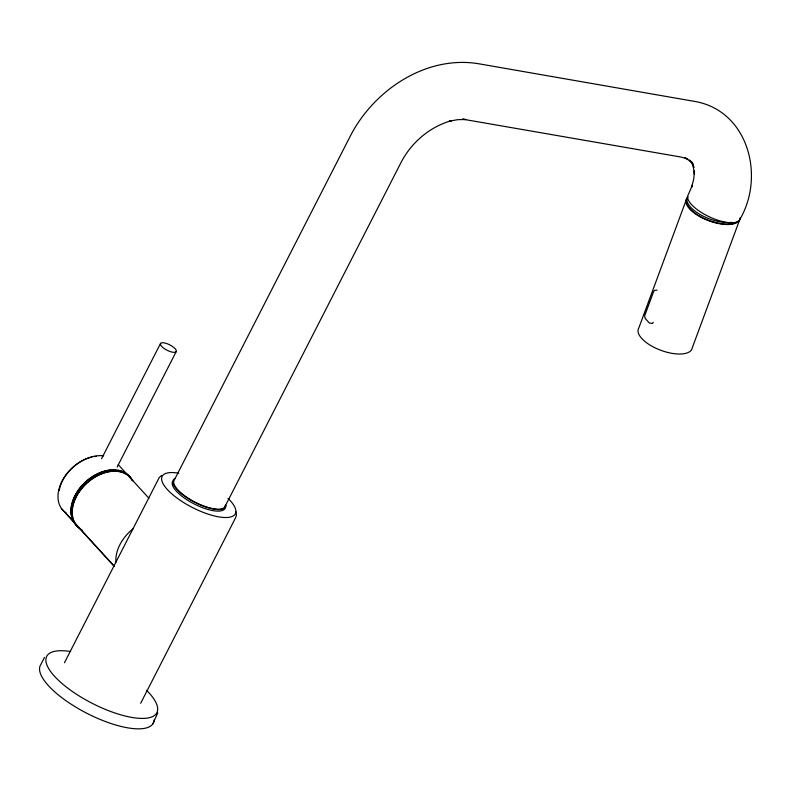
<?xml version="1.0" encoding="UTF-8"?>
<svg xmlns="http://www.w3.org/2000/svg" width="791" height="791" viewBox="0 0 791 791"><rect width="100%" height="100%" fill="white"/><g stroke="black" fill="none" stroke-linecap="round" stroke-linejoin="round"><path stroke-width="1.19" d="M157.735 712.899L152.801 723.923M686.815 198.363L638.851 327.879A28.624 12.261 20.3 0 0 661.078 350.393A28.624 12.261 20.3 0 0 692.333 347.546M692.511 347.16L739.486 220.284M739.496 220.027C765.688 176.363 748.167 109.336 692.946 101.119L478.209 63.676C426.023 55.291 374.509 89.828 350.868 134.994L174.277 480.078A28.624 9.749 27.1 0 0 196.395 502.839A28.624 9.749 27.1 0 0 225.386 505.113M101.525 458.76L160.573 343.373M117.137 467.066L176.175 351.679A8.849 3.016 27.1 0 0 165.981 343.304A8.849 3.016 27.1 0 0 162.966 347.605A8.849 3.016 27.1 0 0 176.175 351.679M44.474 657.4L40.914 664.371A63.438 21.594 27.1 0 0 89.917 714.817A63.438 21.594 27.1 0 0 154.166 719.869M64.447 662.749L159.307 477.378L161.7 475.391M224.773 506.942L401.353 161.888C411.656 142.251 430.007 126.689 451.434 120.667L449.1 121.27L457.663 119.668L465.84 119.52L462.498 119.134L680.863 157.023L687.715 158.971L685.085 157.814M140.65 703.308L235.51 517.927L236.44 515.168L235.896 511.708M652.654 323.203L653.247 322.323M652.12 323.41L649.332 323.005L645.298 318.585L644.596 315.975L653.574 291.721L654.493 290.346L657.064 290.159M685.204 157.903L692.432 162.62L689.337 160.049L693.381 164.884L691.116 161.591L693.944 167.455L692.718 163.796L694.478 174.346L694.399 170.915L693.747 178.993L691.601 187.348L692.432 184.995L688.279 194.645A28.624 10.52 25.1 0 0 710.427 217.327A28.624 10.52 25.1 0 0 740.178 218.069M118.205 464.624L128.073 475.411M128.35 475.747L148.955 498.281M64.714 512.034L77.825 526.391A35.911 24.976 -42.4 0 1 75.234 523.771M78.962 527.637L114.349 566.405L75.639 524.038M61.391 508.425L74.512 522.792A35.911 24.976 -42.4 0 1 72.288 502.819M738.814 220.61A28.338 12.132 20.3 0 1 705.73 219.156A28.338 12.132 20.3 0 1 687.161 198.244M731.794 222.37A28.338 12.132 20.3 0 1 699.867 214.381A28.338 12.132 20.3 0 1 687.735 196.702M82.145 530.01A36.178 25.154 -42.4 0 1 85.586 484.151A36.178 25.154 -42.4 0 1 132.908 480.888M79.258 527.755A36.178 25.154 -42.4 0 1 86.021 481.452A36.178 25.154 -42.4 0 1 132.226 480.552M740.297 218.019A28.624 12.251 20.3 0 1 707.292 220.195A28.624 12.251 20.3 0 1 687.923 197.078M228.006 498.34A41.122 14.001 27.1 0 1 220.679 517.166A41.122 14.001 27.1 0 1 168.048 490.282A41.122 14.001 27.1 0 1 178.825 473.216M146.632 690.355A61.876 21.06 27.1 0 1 134.381 717.813A61.876 21.06 27.1 0 1 55.825 677.679A61.876 21.06 27.1 0 1 70.646 651.537M115.951 562.213A35.911 24.976 -42.4 0 1 133.046 528.803M80.553 528.803A35.911 24.976 -42.4 0 1 85.725 484.27A35.911 24.976 -42.4 0 1 131.662 479.346M72.653 501.623A35.911 24.976 -42.4 0 1 115.713 470.101M117.908 470.388A35.911 24.976 -42.4 0 1 126.441 473.898M59.167 490.558A33.835 23.532 -42.4 0 1 91.914 457.089M94.208 456.654A33.835 23.532 -42.4 0 1 96.472 456.387M66.306 513.201A35.911 24.976 -42.4 0 1 64.378 477.23A35.911 24.976 -42.4 0 1 103.71 455.853M225.316 506.962A29.405 10.006 27.1 0 1 195.525 504.618A29.405 10.006 27.1 0 1 172.814 481.235M226.097 505.429A29.405 10.006 27.1 0 1 193.736 501.781A29.405 10.006 27.1 0 1 175.216 478.357"/></g></svg>
